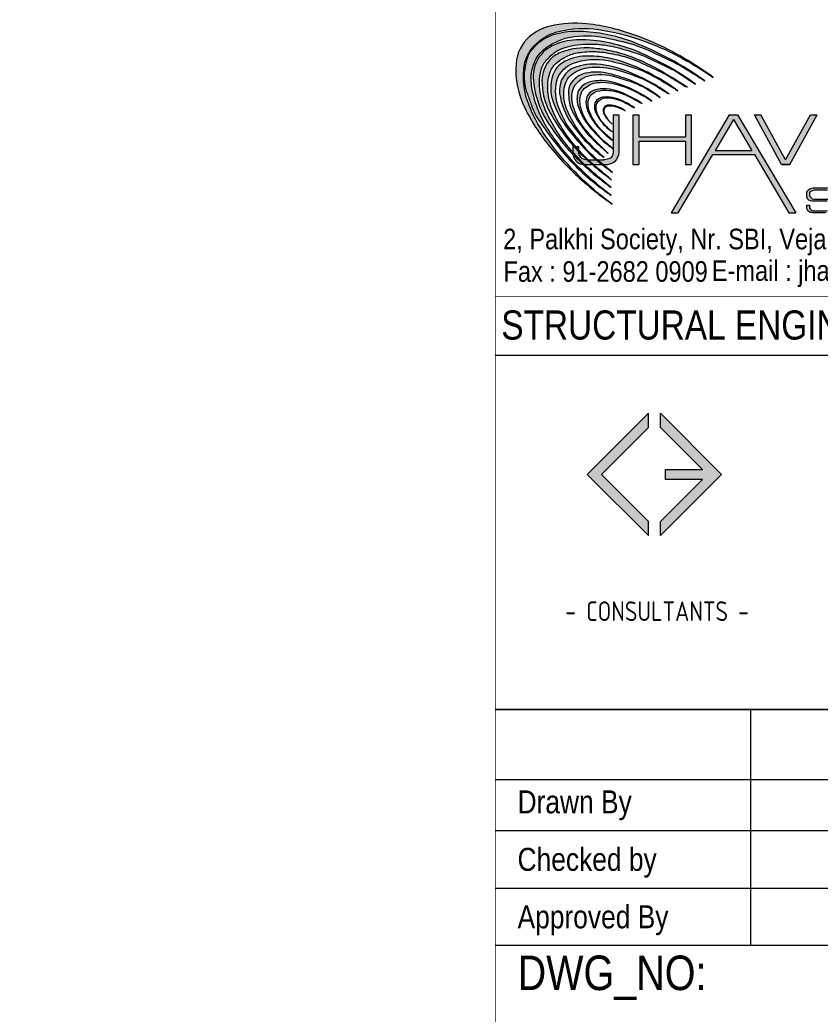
# Model space of a CAD drawing. Header units: millimetres. Extents: x 1112055 to 3390982, y -148532 to 766891.
# Drawn here: x 2297906 to 2305142, y 152498 to 161494 of the extents above; entities that cross this region are included whole.
import ezdxf

# ---------------------------------------------------------------- set-up
doc = ezdxf.new("R2010")
doc.units = ezdxf.units.MM
for name, color, linetype, lineweight in [('B TITLE BLOCK', 250, 'Continuous', 0), ('P_TITLE BLOCK TEXT', 7, 'Continuous', 9), ('tb text', 7, 'Continuous', 13)]:
    doc.layers.add(name, color=color, linetype=linetype, lineweight=lineweight)
doc.layers.add('FORMAT TEXT', color=7, linetype='Continuous')
doc.styles.add('SWINC', font='swissc.ttf')

msp = doc.modelspace()

# ---------------------------------------------------------------- hatches: boundary and pattern name
at = {"layer": 'B TITLE BLOCK', "linetype": 'Continuous', "lineweight": 0}
h = msp.add_hatch(color=251, dxfattribs=at)
h.dxf.hatch_style = 1
h.paths.add_polyline_path([(2303164.991364009, 157380.9047441835), (2303590.070478674, 157805.9838588494), (2303590.070478674, 157934.3920542915), (2303036.583168567, 157380.9047441835), (2303590.070478674, 156827.4174340755), (2303590.070478674, 156955.8256295075)])
h = msp.add_hatch(color=251, dxfattribs=at)
h.dxf.hatch_style = 1
h.paths.add_polyline_path([(2303744.285015438, 157426.3038970611), (2303744.285015438, 157335.5055913061), (2304076.978285166, 157335.5055913061), (2303697.298323368, 156955.8256295075), (2303697.298323368, 156827.4174340755), (2304250.785633476, 157380.9047441835), (2303697.298323368, 157934.3920542915), (2303697.298323368, 157805.9838588494), (2304076.978285166, 157426.3038970611)])
at = {"layer": 'P_TITLE BLOCK TEXT'}
h = msp.add_hatch(color=132, dxfattribs=at)
edge = h.paths.add_edge_path()
edge.add_arc((2302447.658329097, 158646.1180550719), 2898.01747477211, 53.40738024925768, 62.06814965141446)
edge.add_arc((2302626.579077706, 158983.5867760478), 2516.051806264778, 62.06814965141255, 70.03317482809845)
edge.add_arc((2302709.450162153, 159211.6840535255), 2273.366856936405, 70.03317482809624, 75.97859343030217)
edge.add_arc((2302845.747721802, 159757.4749228903), 1710.814905694975, 75.97859343029504, 83.7960061142994)
edge.add_arc((2302925.81929088, 160494.0680190877), 969.8824893831288, 83.79600611433271, 103.4628344697669)
edge.add_arc((2302802.15003829, 161010.6635204124), 438.6904374631467, 103.4628344698398, 130.8945988032239)
edge.add_arc((2302750.021608133, 161070.8536905379), 359.0648774295942, 130.8945988031885, 175.7468558291773)
edge.add_arc((2303156.988923183, 161040.5883386804), 767.1560278379147, 175.746855829192, 206.5994891066179)
edge.add_arc((2304208.560636322, 161567.1644987364), 1943.20259163478, 206.5994891066208, 220.0351460704732)
edge.add_arc((2304784.01493953, 162050.6298318454), 2694.791830110521, 220.0351460704701, 229.4516176688158)
edge.add_arc((2304913.123590852, 162201.5384132549), 2893.393048111614, 229.451617668814, 235.2209120167644)
edge.add_arc((2304984.454043995, 162150.1346514082), 2893.195922525026, 223.75051035085, 233.4797225032668, ccw=False)
edge.add_arc((2304497.927933304, 161684.378918168), 2219.670823194938, 214.0067101927376, 223.7505103507841, ccw=False)
edge.add_arc((2303876.988944744, 161265.4444669554), 1470.623894134901, 200.6184789275923, 214.0067101927408, ccw=False)
edge.add_arc((2303108.496437921, 160976.304219691), 649.5375310629768, 183.5449206794397, 200.6184789276088, ccw=False)
edge.add_arc((2303106.502617675, 160976.180703321), 647.5398885812318, 169.3544634026401, 183.5449206794448, ccw=False)
edge.add_arc((2302757.442820827, 161041.7926476248), 292.3671573488895, 148.6346277784486, 169.3544634026329, ccw=False)
edge.add_arc((2302867.788375932, 160974.5289366737), 421.5977587639121, 127.5536660419794, 148.6346277784788, ccw=False)
edge.add_arc((2302883.260820193, 160954.4039129046), 446.9830520169834, 103.94398023848731, 127.5536660419516, ccw=False)
edge.add_arc((2303002.405830921, 160474.541121595), 941.4158907920144, 81.67138494385972, 103.9439802384972, ccw=False)
edge.add_arc((2302837.14702313, 159345.6803017308), 2082.309060274455, 70.63499127281801, 81.67138494385239, ccw=False)
edge.add_arc((2302717.285632455, 159004.6508157954), 2443.789161044073, 61.11113101054349, 70.6349912728283, ccw=False)
edge.add_arc((2302303.683513311, 158255.0677211617), 3299.909204454769, 55.4482390634318, 61.11113101054292, ccw=False)
h = msp.add_hatch(color=132, dxfattribs=at)
edge = h.paths.add_edge_path()
edge.add_arc((2302430.803191091, 158627.7599820818), 2853.336189057924, 54.2476176802861, 69.31180215863084)
edge.add_arc((2302930.82024757, 159951.841515976), 1437.988540888072, 69.31180215862862, 88.41161020678418)
edge.add_arc((2302948.896563911, 160603.7163265073), 785.8631527769871, 88.41161020676854, 104.299162341918)
edge.add_arc((2302856.982972844, 160964.3297369708), 413.7205187921551, 104.2991623419577, 145.1882889090288)
edge.add_arc((2302692.710570773, 161086.8287304787), 209.0256294524025, 147.0513518631134, 161.3344706506114)
edge.add_arc((2303253.900901976, 160924.4676846773), 793.0807935694502, 163.1975336048336, 170.9660011900473)
edge.add_arc((2302904.414150574, 160980.0335528768), 439.2043248457833, 170.9660011900535, 201.0952379920816)
edge.add_arc((2299992.025456348, 159856.5143729286), 2682.382331637627, 18.79786891564919, 21.095237992080513, ccw=False)
edge.add_arc((2303105.934897994, 160916.4463746515), 606.9774630644387, 198.7978689156404, 215.0918986736582)
edge.add_arc((2310035.857518785, 165785.4138626805), 9076.373659348148, 215.091898673657, 215.8857887100316)
edge.add_arc((2304842.205214971, 162027.7994578487), 2665.937615811117, 215.8857887100279, 222.4444580678758)
edge.add_arc((2304223.313945971, 161461.7928152905), 1827.254170011203, 222.444458067876, 230.6113169813304)
edge.add_arc((2305609.083687747, 163149.5360649613), 4011.020424450418, 230.6113169813325, 233.3279145232606)
edge.add_arc((2303650.620210232, 160519.3824282576), 731.7998851450116, 233.3279145232798, 237.0330179159908)
edge.add_arc((2305211.286155636, 162469.8214947324), 3226.979017262633, 226.396320609743, 232.62480690978862, ccw=False)
edge.add_arc((2304217.680737801, 161426.5671771097), 1786.273878244588, 219.3977118789385, 226.3963206098008, ccw=False)
edge.add_arc((2304988.078147703, 162059.3272213485), 2783.217930226482, 215.4741100902666, 219.3977118789339, ccw=False)
edge.add_arc((2303650.582985857, 161106.2127600789), 1140.865810781692, 203.2559197460728, 215.4741100902674, ccw=False)
edge.add_arc((2303514.585711679, 161047.7670745041), 992.8416345596465, 188.8184660672456, 203.2559197460744, ccw=False)
edge.add_arc((2302944.995372451, 160959.4018469997), 416.437637370551, 166.8091135261326, 188.8184660672515, ccw=False)
edge.add_arc((2302856.272032233, 160980.196830347), 325.3099114492523, 121.1077422017205, 166.8091135260995, ccw=False)
edge.add_arc((2303080.630615028, 160608.3869605491), 759.5671542747052, 112.4718728956214, 121.10774220173971, ccw=False)
edge.add_arc((2302972.876079109, 160868.8910602379), 477.6568388206024, 96.52507807220661, 112.4718728955431, ccw=False)
edge.add_arc((2303023.753534496, 160424.0764337547), 925.3716670295785, 77.10621375622361, 96.52507807220258, ccw=False)
edge.add_arc((2291230.244771785, 108905.238912264), 53776.83776307972, 76.96954675787367, 77.10621375622361, ccw=False)
edge.add_arc((2303070.321974957, 160066.1708287486), 1263.711949237736, 64.59019371594559, 76.96954675787362, ccw=False)
edge.add_arc((2311342.380688668, 177479.393727196), 18014.44374767567, 244.5901937159455, 245.2703384407892)
edge.add_arc((2303395.959459766, 160226.1679144582), 980.803323437935, 57.15566881064939, 65.27033844077931, ccw=False)
edge.add_arc((2308302.318319507, 167826.4256604363), 8065.537100502408, 237.1556688106475, 238.5822244072819)
h = msp.add_hatch(color=132, dxfattribs=at)
edge = h.paths.add_edge_path()
edge.add_arc((2302739.938962036, 159220.3897218508), 2118.353250533954, 53.01612924513843, 62.88470590878565)
edge.add_arc((2302062.891239465, 157898.1928875987), 3603.815497499861, 62.88470590886767, 66.31099627690693)
edge.add_arc((2302985.343372112, 160000.6937705276), 1307.856460467209, 66.31099627691509, 76.9171029981941)
edge.add_arc((2302984.84737886, 160154.8245793019), 1158.378798550741, 75.16724703513815, 87.92433128887261)
edge.add_arc((2302977.500086253, 159952.1021133345), 1361.234365184025, 87.92433128887251, 90.44793256673738)
edge.add_arc((2302972.531245129, 160587.6616738415), 725.6553816353912, 90.44793256671844, 99.46315152081395)
edge.add_arc((2302926.595360081, 160863.2523854793), 446.2625651937965, 99.46315152081914, 123.6125298632298)
edge.add_arc((2302837.515034718, 160997.2654623888), 285.3439238019089, 123.6125298633053, 145.7118384992442)
edge.add_arc((2302864.940325238, 160978.5654999754), 318.537826167847, 145.7118384992209, 186.6728121483949)
edge.add_arc((2303492.496740175, 161051.9845564468), 950.3743649900819, 186.6728121483796, 203.6550427976609)
edge.add_arc((2303319.781736592, 160976.3295500247), 761.816277228584, 203.6550427976902, 213.9289290409071)
edge.add_arc((2304632.013381445, 161859.0746769231), 2343.331641939382, 213.9289290409087, 220.1424188926592)
edge.add_arc((2303921.628009044, 161259.975216111), 1414.048293730605, 220.1424188926511, 226.815272252253)
edge.add_arc((2191318.913172535, 41286.1942838988), 163124.9425252382, 46.765628140033584, 46.81527225225312, ccw=False)
edge.add_arc((2303765.836621933, 160886.144227827), 1034.914382060377, 226.7656281400085, 233.4091527490843)
edge.add_arc((2300705.002994767, 156763.3524950316), 4099.880079764176, 51.60004897864178, 53.40915274908309, ccw=False)
edge.add_arc((2315956.782231664, 175085.8008411086), 19741.19368259486, 229.2381174641755, 229.9402789040416, ccw=False)
edge.add_arc((2303907.689914905, 161108.0039831571), 1286.941309229207, 222.3327286225255, 229.2381174643248, ccw=False)
edge.add_arc((2306740.60546054, 163688.7184004274), 5119.107458050959, 220.9611253449949, 222.332728622525, ccw=False)
edge.add_arc((2303789.351596291, 161126.7460141865), 1210.961877457712, 212.7878394635956, 220.9611253449969, ccw=False)
edge.add_arc((2304325.268687069, 161471.9600488675), 1848.44117746572, 206.8507668105024, 212.7878394635885, ccw=False)
edge.add_arc((2303309.34131814, 160957.6478537882), 709.7465507266487, 192.1376993457801, 206.8507668105005, ccw=False)
edge.add_arc((2303114.504392246, 160915.7443269193), 510.4544704658725, 165.7026492173356, 192.137699345802, ccw=False)
edge.add_arc((2302822.385159397, 160990.1902013938), 208.9982805717667, 135.9985851138325, 165.702649217316, ccw=False)
edge.add_arc((2303291.953173146, 160536.7112316343), 861.7902041984247, 131.2171625217567, 135.9985851138116, ccw=False)
edge.add_arc((2302890.51121638, 160994.9976263446), 252.5430751613244, 112.3874090602524, 131.2171625218077, ccw=False)
edge.add_arc((2303019.037183499, 160682.9756545101), 589.9991984386488, 91.89429604946292, 112.38740906022659, ccw=False)
edge.add_arc((2303061.760148007, 159391.2274104498), 1882.453753823002, 88.85882096968459, 91.89429604946218, ccw=False)
edge.add_arc((2303082.761834819, 160445.5307781446), 827.9412304371001, 76.24362541447539, 88.85882096968322, ccw=False)
edge.add_arc((2302660.940364677, 158722.5190470745), 2601.836035117207, 71.62296314053322, 76.2436254144788, ccw=False)
edge.add_arc((2303174.535529433, 160268.5115179727), 972.7649153256464, 65.54379506612321, 71.62296314056448, ccw=False)
edge.add_arc((2300432.434526709, 154239.3115559328), 7596.236066570222, 63.83661002077838, 65.5437950661219, ccw=False)
edge.add_arc((2303392.373361824, 160264.416754935), 883.3283086227178, 54.49647087519293, 63.8366100207848, ccw=False)
edge.add_arc((2304799.103856878, 162236.3232462939), 1538.92392769698, 234.4964708751733, 239.3390621587317)
h = msp.add_hatch(color=132, dxfattribs=at)
edge = h.paths.add_edge_path()
edge.add_arc((2302267.038075695, 158471.3582346033), 2934.620787587279, 55.28720005186529, 62.77266649209104)
edge.add_arc((2302902.046308189, 159705.5020818168), 1546.691938205813, 62.77266649213992, 73.66009049672924)
edge.add_arc((2302958.831661283, 159899.1919173086), 1344.849601967497, 73.66009049673525, 80.30206210325413)
edge.add_arc((2302992.498049099, 160096.1910886644), 1144.994406428848, 80.30206210324015, 87.71879765214183)
edge.add_arc((2303014.768372496, 160655.2476910409), 585.4944046724352, 87.71879765215539, 113.7335407099743)
edge.add_arc((2302874.53978531, 160974.1899084522), 237.0863182080031, 113.7335407100428, 142.1411216385968)
edge.add_arc((2302914.570714877, 160943.0727963282), 287.7888821431737, 142.1411216386262, 179.0839824051902)
edge.add_arc((2303211.498962874, 160938.3252446238), 584.755081743724, 179.083982405194, 206.9126001335007)
edge.add_arc((2303924.397602145, 161300.1965164846), 1384.239470132258, 206.9126001335146, 216.6660081225248)
edge.add_arc((2304459.310811979, 161698.4150908341), 2051.105404935257, 216.6660081225276, 221.4175533272257)
edge.add_arc((2303898.405505653, 161203.6050573472), 1303.140344323946, 221.4175533272245, 228.8969356126009)
edge.add_arc((2307960.14713168, 165859.1642335967), 7481.487718834326, 228.8969356125978, 229.84112364742)
edge.add_arc((2304321.859798579, 161547.5592267321), 1839.9389551136, 229.8411236474246, 234.6107852575575)
edge.add_arc((2305290.336507004, 162638.2510879412), 3293.769220113903, 226.7327607072961, 231.863239097975, ccw=False)
edge.add_arc((2303968.899929841, 161234.3692609893), 1365.796499476478, 216.012105859486, 226.7327607073685, ccw=False)
edge.add_arc((2304008.278307424, 161262.9920409865), 1414.478325200145, 205.6454571080764, 216.0121058594789, ccw=False)
edge.add_arc((2303239.932359146, 160894.1125374697), 562.1711127730856, 186.8155097429075, 205.6454571080976, ccw=False)
edge.add_arc((2303148.234310105, 160883.1530310642), 469.8204604818083, 166.8301474618921, 186.8155097428888, ccw=False)
edge.add_arc((2302907.836497505, 160939.4043961109), 222.9291395133079, 123.58637095542869, 166.8301474618788, ccw=False)
edge.add_arc((2303134.578389551, 160597.9542299312), 632.8072940718671, 115.5585784403805, 123.58637095542551, ccw=False)
edge.add_arc((2303006.523683281, 160865.7216294368), 335.9952524779341, 95.85490133411099, 115.5585784403803, ccw=False)
edge.add_arc((2303130.438534104, 159657.3207126663), 1550.732946760729, 92.7148386940309, 95.85490133412219, ccw=False)
edge.add_arc((2303087.942913054, 160553.505557431), 653.5411312652457, 80.06109503447539, 92.71483869401328, ccw=False)
edge.add_arc((2302109.053026673, 154967.1185372648), 6325.0440492534, 79.28571113577192, 80.06109503447573, ccw=False)
edge.add_arc((2303097.419387474, 160190.7588033866), 1008.721476929925, 65.80530353127023, 79.28571113577738, ccw=False)
edge.add_arc((2295223.151011867, 142665.3785855602), 20221.81738130109, 65.22654519456478, 65.80530353126977, ccw=False)
edge.add_arc((2303413.446705861, 160412.3915670882), 676.0400030142741, 56.83056846318078, 65.22654519454659, ccw=False)
edge.add_arc((2305408.980251515, 163465.4402892903), 2971.323514922688, 236.8305684631811, 240.3307255067283)
h = msp.add_hatch(color=132, dxfattribs=at)
edge = h.paths.add_edge_path()
edge.add_arc((2302748.023251506, 159361.0333294974), 1856.962354804627, 53.45077465836557, 63.24895756192379)
edge.add_arc((2302748.023251435, 159361.0333293646), 1856.962354960603, 63.24895756192669, 69.50129580793718)
edge.add_arc((2303025.517935298, 160103.2777491582), 1064.541962555915, 69.50129580793288, 81.0246655039673)
edge.add_arc((2303048.478139864, 160248.6477803742), 917.3698967071241, 81.02466550398422, 93.23353139608206)
edge.add_arc((2303018.291193859, 160782.9700925521), 382.1955466050731, 93.23353139606027, 126.5489646332064)
edge.add_arc((2302891.347736524, 160954.2180666473), 169.0277488669302, 126.5489646331453, 154.7327908248584)
edge.add_arc((2303053.157276128, 160877.8443138639), 347.9558831087693, 154.7327908248444, 198.2173147103045)
edge.add_arc((2303568.358721614, 161047.4064709069), 890.3430644959794, 198.217314710292, 217.7196306197726)
edge.add_arc((2304931.753888538, 162101.9043666264), 2613.947483519396, 217.7196306197807, 222.3629290591741)
edge.add_arc((2303886.316144597, 161148.5281892772), 1199.074269409341, 222.3629290591775, 231.7364027694779)
edge.add_arc((2332698.409763248, 197678.660297582), 47724.19963775259, 231.7364027694789, 231.9209567121595)
edge.add_arc((2308561.926838876, 166526.8699569094), 8319.348585505784, 229.1543371190405, 230.450308938883, ccw=False)
edge.add_arc((2303782.174489069, 160998.3872982552), 1011.123559376011, 219.2765559648438, 229.1543371190196, ccw=False)
edge.add_arc((2308465.634176907, 164828.5555299406), 7061.328789829387, 217.5748957151375, 219.2765559648443, ccw=False)
edge.add_arc((2303160.276252084, 160746.5818156487), 367.3514882085568, 204.6714784584379, 217.5748957151727, ccw=False)
edge.add_arc((2299877.102052745, 159238.4700494645), 3245.62981848694, 24.67147845843877, 26.00574068750135)
edge.add_arc((2303186.013560893, 160852.7444435027), 436.0514805985749, 172.4000021791179, 206.0057406875469, ccw=False)
edge.add_arc((2302985.588447908, 160879.4868554164), 233.8501390828423, 110.8295050099585, 172.4000021790949, ccw=False)
edge.add_arc((2303110.187445666, 160551.9858159923), 584.2525378543787, 78.67766828734352, 110.8295050099347, ccw=False)
edge.add_arc((2302867.541671902, 159340.1207412684), 1820.170791976177, 71.27996263670212, 78.67766828735802, ccw=False)
edge.add_arc((2303058.316644955, 159903.0927415192), 1225.75295626632, 58.949448242059816, 71.27996263671179, ccw=False)
edge.add_arc((2298342.333820191, 152070.0421102205), 10368.90209624071, 57.89011606814972, 58.94944824206061, ccw=False)
h = msp.add_hatch(color=132, dxfattribs=at)
edge = h.paths.add_edge_path()
edge.add_line((2303182.44582552, 160249.3019051401), (2303188.1611812, 160249.3019051401))
edge.add_arc((2304525.935237571, 161802.821231381), 2050.137001010713, 224.4152357703004, 229.2674421493873, ccw=False)
edge.add_arc((2303810.947061675, 161102.280531394), 1049.15480136362, 214.3545270102474, 224.415235770344, ccw=False)
edge.add_arc((2303713.189686078, 161035.4585576133), 930.7416236236843, 201.8986111304302, 214.3545270101991, ccw=False)
edge.add_arc((2303185.664719023, 160823.4097342601), 362.1932137681797, 171.2118722930004, 201.8986111306264, ccw=False)
edge.add_arc((2303021.283753265, 160848.8223755919), 195.8595002761617, 121.70418698987629, 171.2118722928182, ccw=False)
edge.add_arc((2303094.650679938, 160730.0506125544), 335.4640762218384, 92.64938196631499, 121.7041869898066, ccw=False)
edge.add_arc((2303114.721196934, 160296.3131556633), 769.665650564936, 72.56091565515271, 92.64938196650161, ccw=False)
edge.add_arc((2302713.293185575, 159018.4103169279), 2109.135737408298, 68.33645517902733, 72.56091565516198, ccw=False)
edge.add_arc((2303084.521958369, 159952.9975006242), 1103.519505600731, 57.85118426067561, 68.33645517893183, ccw=False)
edge.add_arc((2307079.668095216, 166309.7685576846), 6404.458313141124, 237.8511842608815, 238.9481287370371)
edge.add_arc((2302799.381878029, 159462.8332106629), 1674.611821761767, 54.31799968908161, 68.47983176015022)
edge.add_arc((2303053.211832105, 160177.3878857351), 917.1258742367086, 66.85630585585135, 85.85399925657502)
edge.add_arc((2303086.907560833, 160642.2339622014), 451.0601310793364, 85.85399925656004, 116.2518230928179)
edge.add_arc((2303007.972089068, 160858.5111937928), 223.5630337827335, 122.6386322867806, 188.0987234821168)
edge.add_arc((2303412.663279098, 160916.0980803936), 632.3309493450715, 188.098723482189, 214.7424679282329)
edge.add_arc((2304005.996853816, 161327.5927009358), 1354.392271964726, 214.7424679281972, 225.7640883251237)
edge.add_arc((2304319.677415896, 161649.7532519266), 1804.039817985898, 225.7640883252621, 230.9217965040516)
h = msp.add_hatch(color=132, dxfattribs=at)
edge = h.paths.add_edge_path()
edge.add_arc((2303022.471338528, 159928.2661753114), 1095.226165155148, 52.08510123109208, 71.80500871354096)
edge.add_arc((2302632.95652958, 158743.2010115224), 2342.664030869435, 71.80500871358414, 74.9371066186913)
edge.add_arc((2303120.992103416, 160556.6099320751), 464.7314882912992, 74.93710661871977, 102.4675891183725)
edge.add_arc((2303066.329530909, 160803.838613338), 211.5319273264649, 102.4675891185265, 150.025836448713)
edge.add_arc((2302996.957675091, 160843.8487745959), 131.4490491078888, 150.0258364487284, 181.2845138723814)
edge.add_arc((2303505.061987327, 160855.2418721553), 639.6810776029565, 181.2845138723712, 189.7474603923822)
edge.add_arc((2303158.237978708, 160795.6624344727), 287.7768259281961, 189.7474603924134, 208.0002640887348)
edge.add_arc((2303926.675642573, 161204.2525312492), 1158.088442781698, 208.0002640887402, 216.8454368057396)
edge.add_arc((2303695.745224375, 161031.2087141153), 869.5177916350542, 216.8454368057587, 228.6207560839325)
edge.add_arc((2321683.860265477, 181449.6266142857), 28081.35477994218, 228.6207560839334, 228.9060257595739)
edge.add_arc((2304537.507516495, 161758.0027172537), 1970.991414404017, 219.4514480692677, 228.2904279772956, ccw=False)
edge.add_arc((2303441.493959567, 160856.0776418592), 551.5850037524465, 200.0239070842857, 219.4514480692606, ccw=False)
edge.add_arc((2303439.294761168, 160855.2761597542), 549.2443100198609, 192.3194102271649, 200.0239070842735, ccw=False)
edge.add_arc((2303150.254953353, 160792.1527087089), 253.3920148175315, 158.6643999725124, 192.3194102271357, ccw=False)
edge.add_arc((2303105.371432671, 160775.2457403519), 220.0861334752597, 97.73922979287607, 150.2835099228983, ccw=False)
edge.add_arc((2303149.681579379, 160449.2022730458), 549.1267566082827, 71.77680479684773, 97.73922979255332, ccw=False)
edge.add_arc((2305144.187453111, 166507.2595901257), 5828.812733335064, 251.7768047968465, 252.5678241103891)
edge.add_arc((2303144.85246956, 160139.9069014888), 845.0557578717909, 59.164841834613185, 72.56782411040768, ccw=False)
edge.add_arc((2301713.495701487, 157742.1300943519), 3637.566422903306, 56.98458129739669, 59.16484183460568, ccw=False)
h = msp.add_hatch(color=132, dxfattribs=at)
edge = h.paths.add_edge_path()
edge.add_arc((2302981.157764484, 159885.4735145213), 1083.289981227819, 53.79917193803185, 74.0576310209755)
edge.add_arc((2303159.228697827, 160508.846452899), 434.9821241038285, 74.05763102096311, 88.70665562103672)
edge.add_arc((2303157.281152681, 160422.583918386), 521.266640629363, 88.70665562101334, 97.13749609268346)
edge.add_arc((2303116.550290571, 160747.8551580863), 193.4551360982063, 97.13749609277471, 135.0369673458905)
edge.add_arc((2303063.613157562, 160800.7240248611), 118.63898058736, 135.036967345854, 170.189861331595)
edge.add_arc((2303175.298446502, 160781.4122723794), 231.9815919464923, 170.1898613316225, 199.4159961851019)
edge.add_arc((2303508.018191318, 160898.6858112233), 584.7641191561685, 199.4159961850988, 211.5021791769233)
edge.add_arc((2303523.915805343, 160908.4287133539), 603.4097157867088, 211.5021791769072, 222.0730402201978)
edge.add_arc((2304938.734754703, 162185.607000633), 2509.425727514516, 222.0730402201992, 224.6311614513895)
edge.add_arc((2303534.339857843, 160799.1781322584), 535.9744275288786, 224.6311614513929, 233.5458073493827)
edge.add_arc((2319738.667923174, 182734.7260697144), 27807.72742152867, 233.5458073493828, 233.6839679009711)
edge.add_arc((2294066.705515824, 149390.5575111577), 14294.48098121851, 49.92232914479866, 50.37208949815113)
edge.add_arc((2303398.126109059, 160659.1263503909), 336.1736170054676, 219.974673994025, 230.3720894981709, ccw=False)
edge.add_arc((2300587.388095308, 158302.7535086663), 3331.624244267112, 39.97467399401712, 41.74776493043341)
edge.add_arc((2303370.449463514, 160786.5357065274), 398.6042454635859, 208.7369917656594, 221.7477649304244, ccw=False)
edge.add_arc((2303478.655471384, 160845.867598378), 522.0093244910859, 197.3262203634033, 208.7369917656495, ccw=False)
edge.add_arc((2303200.280373312, 160759.0236388049), 230.4024512156202, 163.1950476221334, 197.3262203633385, ccw=False)
edge.add_arc((2303079.412590254, 160795.5271738604), 104.1426830706731, 133.2193021888979, 163.1950476221176, ccw=False)
edge.add_arc((2303149.072582781, 160721.3968778455), 205.8668952576628, 96.02578422549658, 133.2193021890138, ccw=False)
edge.add_arc((2303175.490598472, 160471.1296937517), 457.5245495997621, 69.94961683806969, 96.02578422542621, ccw=False)
edge.add_arc((2303547.91848732, 161491.5740193368), 628.7577129908957, 249.949616838133, 253.9176478194578)
edge.add_arc((2302730.304902425, 159209.9508267012), 1796.642096584802, 66.92861449592073, 69.01444899371262, ccw=False)
edge.add_arc((2302515.319596961, 158981.808887398), 2093.592075653355, 58.12212091341269, 63.96105235790469, ccw=False)
h = msp.add_hatch(color=132, dxfattribs=at)
edge = h.paths.add_edge_path()
edge.add_arc((2303040.811301277, 160046.7114335014), 846.1457549593077, 54.40415380801941, 72.89465886731801)
edge.add_arc((2303190.160998017, 160532.0192307192), 338.3771167424368, 72.89465886729917, 90.33272499461438)
edge.add_arc((2303190.620352481, 160452.9185424543), 417.4791387868373, 90.33272499457308, 97.0688833137382)
edge.add_arc((2303161.525337467, 160687.5460963777), 181.05450182707, 97.06888331375157, 114.3860548472819)
edge.add_arc((2303130.271248243, 160756.4899522345), 105.3572538387046, 114.3860548472231, 172.3731700212582)
edge.add_arc((2303205.278305454, 160746.446122826), 181.033783492738, 172.3731700214133, 199.3428935672428)
edge.add_arc((2303473.324676708, 160840.5399641042), 465.1156521651454, 199.3428935671713, 213.5415274181781)
edge.add_arc((2303513.926956146, 160867.4563673142), 513.8294885749423, 213.5415274181662, 220.9844170734551)
edge.add_arc((2303780.709518644, 161099.2395541712), 867.2363099099578, 220.9844170734643, 232.4085544282516)
edge.add_arc((2303375.815943116, 160573.3121151267), 203.505582391763, 232.4085544282368, 239.7843643084275)
edge.add_arc((2300591.574733055, 157474.713784159), 3966.687271657713, 47.46137804962913, 48.86303749327158)
edge.add_arc((2303572.720410238, 160887.6181607531), 564.8848432232733, 218.9083538298722, 228.8630374935168, ccw=False)
edge.add_arc((2303525.971891814, 160849.8856065079), 504.8084782770673, 201.7874292417053, 218.908353829849, ccw=False)
edge.add_arc((2303242.706037899, 160736.659433117), 199.7515813941951, 179.1340630967177, 201.7874292417289, ccw=False)
edge.add_arc((2303159.012974989, 160737.9244203607), 116.0489591420715, 133.6215333948957, 179.1340630967553, ccw=False)
edge.add_arc((2303150.888651434, 160746.4493827298), 104.272728139981, 104.9504250510499, 133.6215333947431, ccw=False)
edge.add_arc((2303200.806788671, 160559.5054983302), 297.7664911875926, 83.71208113015041, 104.9504250510513, ccw=False)
edge.add_arc((2303179.499141817, 160366.1294247766), 492.3129422946982, 67.91761218114061, 83.71208113019537, ccw=False)
edge.add_arc((2303132.961470804, 160251.4198198604), 616.1032823150797, 60.428290541117974, 67.91761218113157, ccw=False)
edge.add_arc((2304483.993445256, 162632.4027835039), 2121.48092079549, 240.4282905411152, 242.4768509611862)
edge.add_arc((2303134.030135393, 160041.7035305187), 799.8413067807935, 60.051972186282285, 62.476850961184596, ccw=False)
h = msp.add_hatch(color=132, dxfattribs=at)
edge = h.paths.add_edge_path()
edge.add_arc((2303122.60546772, 160235.8947432622), 574.1420859230732, 53.77482452011512, 73.4665214246601)
edge.add_arc((2303215.573294247, 160549.0767599877), 247.4526426090667, 73.46652142480097, 95.26531184417212)
edge.add_arc((2303209.923971451, 160610.378099118), 185.891542654455, 95.26531184429852, 106.5237001269413)
edge.add_arc((2303179.005708225, 160714.5980800453), 77.18209769158803, 106.5237001272752, 172.3154988673843)
edge.add_arc((2303227.984975335, 160707.9893142183), 126.6052136554897, 172.3154988673656, 205.4996475874697)
edge.add_arc((2303517.612468806, 160846.1323554907), 447.4908394262231, 205.4996475874659, 218.9425185811772)
edge.add_arc((2303517.612468734, 160846.1323554393), 447.4908393401822, 218.942518581195, 230.59366212535)
edge.add_arc((2303317.251286253, 160602.2636641634), 131.8699559518577, 230.5936621254902, 245.3563809870639)
edge.add_arc((2303524.435123996, 160840.1117639746), 443.4947192557133, 218.8547993056137, 233.7616415748698, ccw=False)
edge.add_arc((2303524.435124037, 160840.1117640052), 443.4947193119302, 207.9136490482085, 218.8547993056819, ccw=False)
edge.add_arc((2303263.360730059, 160701.8003491437), 148.0460999622633, 177.0418109073397, 207.9136490482355, ccw=False)
edge.add_arc((2303191.527206152, 160705.5124229897), 76.11672732602246, 121.2866366245847, 177.0418109073316, ccw=False)
edge.add_arc((2303214.780982808, 160667.2465767793), 120.8941001256865, 97.41777900959431, 121.28663662447741, ccw=False)
edge.add_arc((2303217.969593308, 160642.7551401394), 145.5922317431653, 82.58222099040279, 97.41777900959949, ccw=False)
edge.add_arc((2303161.886752693, 160211.9877766408), 579.9950476454535, 75.64489222990318, 82.58222099042132, ccw=False)
edge.add_arc((2303245.200416388, 160537.5317803971), 243.9592386336895, 66.15815399286612, 75.64489222989062, ccw=False)
edge.add_arc((2302981.156684404, 159940.0467354627), 897.1877371857161, 62.2863653553668, 66.15815399288073, ccw=False)
edge.add_arc((2302667.686405383, 159343.3189105934), 1571.240934499403, 59.637484416533084, 62.286365355364296, ccw=False)
h = msp.add_hatch(color=132, dxfattribs=at)
edge = h.paths.add_edge_path()
edge.add_arc((2303218.010423088, 160461.3557679544), 263.4434759969134, 52.438876092928, 81.89911070127651)
edge.add_arc((2303239.64091153, 160613.3225926303), 109.9449618940419, 81.89911070123233, 102.2464079621247)
edge.add_arc((2303225.685334262, 160677.617524201), 44.15289274414304, 102.246407961954, 161.9990718889675)
edge.add_arc((2303240.978699352, 160672.6481347799), 60.23337305207269, 161.9990718890791, 198.0009281112104)
edge.add_arc((2303340.661542743, 160705.0388391751), 165.0466689573199, 198.0009281109607, 220.6716531574946)
edge.add_arc((2303570.453829677, 160902.4936721354), 468.0201103575872, 220.6716531574818, 228.8148331923927)
edge.add_arc((2303468.987163888, 160773.3642729645), 304.1475129561128, 204.951368792315, 227.1815915671103, ccw=False)
edge.add_arc((2303234.168064843, 160664.1088795823), 45.15571722172827, 180.8823689892952, 204.9513687920795, ccw=False)
edge.add_arc((2303304.796549753, 160665.196661486), 115.7925783437167, 171.9576228936544, 180.8823689892889, ccw=False)
edge.add_arc((2303229.825232595, 160675.7897443932), 40.07658399169698, 112.30779703257, 171.9576228936771, ccw=False)
edge.add_arc((2303232.192371935, 160670.0202987751), 46.31275680619036, 93.65673225922819, 112.30779703235879, ccw=False)
edge.add_arc((2303240.692631298, 160537.0142407064), 179.5901588378943, 72.28647651721627, 93.65673225906289, ccw=False)
edge.add_arc((2303177.072784955, 160337.8292457591), 388.6885736081638, 58.76836075444862, 72.28647651717381, ccw=False)
for color, points in [(256, [(2303269.79643349, 160287.2104023811), (2303269.79643349, 160633.9736215115), (2303322.207225435, 160633.9736215115), (2303322.207225435, 160294.0487845387, -0.1971644618703633), (2303282.476276761, 160209.689202633, -0.1370125281294121), (2303226.414273087, 160186.5066277296), (2303002.727855842, 160186.5066277296, -0.1806806632645672), (2302936.765387425, 160215.6208040659, -0.1938255351077862), (2302906.247402196, 160284.9377252457), (2302906.247402196, 160347.456392055), (2302956.214665427, 160347.456392055), (2302956.214665427, 160292.8821602585, 0.3491660753473304), (2303008.766270885, 160232.5309188878, 0.0418260561423153), (2303062.326763803, 160227.2162040923), (2303184.412085179, 160227.2162040923, 0.0753803811725278), (2303230.787775341, 160236.779508262, 0.2867859399539136)]), (7, [(2303975.412979534, 160633.9736215115), (2303923.002187588, 160633.9736215115), (2303923.002187588, 160436.6868187979), (2303501.167955643, 160436.6868187979), (2303501.167955643, 160633.9736215115), (2303448.757163696, 160633.9736215115), (2303448.757163696, 160186.5066277296), (2303501.167955643, 160186.5066277296), (2303501.167955643, 160397.6773481745), (2303923.002187588, 160397.6773481745), (2303923.002187588, 160186.5066277296), (2303975.412979534, 160186.5066277296)]), (7, [(2305115.21393149, 160633.9736215115), (2305054.910330439, 160633.9736215115), (2304829.765876289, 160228.8422380842), (2304604.621422148, 160633.9736215115), (2304548.803974164, 160633.9736215115), (2304792.989526582, 160186.5066277296), (2304866.542225995, 160186.5066277296)])]:
    msp.add_hatch(color=color, dxfattribs=at).paths.add_polyline_path(points)
h = msp.add_hatch(color=7, dxfattribs=at)
h.paths.add_polyline_path([(2304395.554135983, 160633.9736215115), (2304320.301734554, 160633.9736215115), (2303793.648098519, 159746.466499821), (2303855.743879544, 159746.466499821), (2304168.876376869, 160274.1516849284), (2304546.979493668, 160274.1516849284), (2304860.111990993, 159746.466499821), (2304922.207772018, 159746.466499821)])
h.paths.add_polyline_path([(2304357.927935263, 160592.7379301558), (2304523.83097008, 160313.161155542), (2304192.024900458, 160313.161155542)], flags=16)
h = msp.add_hatch(color=7, dxfattribs=at)
edge = h.paths.add_edge_path()
edge.add_line((2305242.661477682, 159911.5725732266), (2305242.661477682, 159933.0860295311))
edge.add_arc((2305206.297081432, 159909.4542314089), 43.36855078691923, 33.01826321564511, 89.55826277277895)
edge.add_line((2305206.631439629, 159952.8214932712), (2305103.859106606, 159952.8214932712))
edge.add_arc((2305109.351377886, 159826.3769242672), 126.563794488473, 92.48714741873879, 114.0429537283691)
edge.add_arc((2305065.677783487, 159924.2718446997), 19.3686532974727, 114.0429537294062, 173.3691583151758)
edge.add_line((2305046.438691907, 159926.5083790325), (2305046.438691907, 159904.9287609777))
edge.add_arc((2305085.962833944, 159912.8789151307), 40.31578790872518, 191.3730973809643, 266.989319789544)
edge.add_line((2305083.845363908, 159872.618772618), (2305214.06308019, 159872.618772618))
edge.add_arc((2305217.714596877, 159812.8293284577), 59.90084479320168, 15.593509061330622, 93.49488039938291, ccw=False)
edge.add_line((2305275.410672836, 159828.9313167114), (2305275.554646522, 159790.6221960583))
edge.add_arc((2305223.649940895, 159804.1994901991), 53.65110793494174, 286.83610795885704, 345.3409580231924, ccw=False)
edge.add_arc((2305186.604579872, 159965.26209435), 218.8261384187173, 270.9573158560145, 283.9044309719972, ccw=False)
edge.add_line((2305190.260625513, 159746.466499821), (2305094.645478885, 159746.466499821))
edge.add_arc((2305097.997472128, 159917.3409834997), 170.9073580336895, 255.2817551210301, 268.87619010347515, ccw=False)
edge.add_arc((2305065.992987193, 159795.5052179476), 44.93815218259383, 183.4260365920886, 255.2817551212632, ccw=False)
edge.add_line((2305021.135149615, 159792.8197143479), (2305021.135149615, 159817.0450189955))
edge.add_line((2305021.135149615, 159817.045018992), (2305046.438691912, 159817.045018992))
edge.add_line((2305046.438691907, 159817.045018992), (2305046.438691907, 159792.804976164))
edge.add_arc((2305080.262265751, 159804.1966782218), 35.69040519496345, 198.6134072769036, 234.8504137460179)
edge.add_arc((2305085.429299989, 159811.535115939), 44.66542113087456, 234.8504137462263, 265.2644397945826)
edge.add_line((2305081.741854648, 159767.022167364), (2305204.958751999, 159767.022167364))
edge.add_arc((2305200.534741281, 159822.4834645392), 55.63746359915737, 274.5606862053867, 333.2673842339913)
edge.add_line((2305250.225420597, 159797.4562045161), (2305250.507719553, 159819.4458745772))
edge.add_arc((2305215.94923245, 159814.5594080605), 34.90224327661345, 8.048099003175661, 64.75619501759226)
edge.add_arc((2305198.725100836, 159778.028786264), 75.28982848682053, 64.75619501777959, 84.27045226384784)
edge.add_line((2305206.241502145, 159852.9424831711), (2305072.562059428, 159852.9424831711))
edge.add_arc((2305070.708691046, 159904.4618758488), 51.55271860665086, 195.9277156249536, 272.0602807550699, ccw=False)
edge.add_line((2305021.135149615, 159890.3145515218), (2305021.135149615, 159932.7552207719))
edge.add_arc((2305058.473709149, 159925.9574217353), 37.9523135023284, 127.42578174409411, 169.6818301060569, ccw=False)
edge.add_arc((2305091.032865694, 159883.4115038312), 91.52706320381168, 88.3567074096274, 127.42578174509751, ccw=False)
edge.add_line((2305093.657581279, 159974.9009248974), (2305207.045597041, 159974.9009248974))
edge.add_arc((2305207.476948859, 159898.9757886516), 75.92636155025974, 45.300427081282805, 90.32550976596679, ccw=False)
edge.add_arc((2305237.267856091, 159929.0807593022), 33.57299790848978, 1.8933564716198816, 45.30042708078719, ccw=False)
edge.add_line((2305270.822524951, 159930.1899873347), (2305270.822524951, 159911.5725732251))
edge.add_line((2305270.822524951, 159911.5725732266), (2305242.661477687, 159911.5725732266))

# ---------------------------------------------------------------- linework, layer by layer
at = {"layer": 'B TITLE BLOCK', "color": 250, "lineweight": 0}
for p, q in [((2310987.678663868, 158455.9181449628), (2302204.278153418, 158455.9181449628)), ((2310987.678663868, 155252.6280864194), (2302204.278153418, 155252.6280864194)), ((2302204.278153418, 155252.6280864194), (2310987.678663868, 155252.6280864194)), ((2302204.278153418, 155252.6280864194), (2310987.678663868, 155252.6280864194)), ((2304515.936347173, 153117.8725571831), (2304515.936347173, 155252.618652873)), ((2302204.515160213, 154620.3118338849), (2310987.915670663, 154620.3118338849)), ((2302204.515160213, 154620.3118338849), (2310987.915670663, 154620.3118338849)), ((2302204.515160213, 154158.0120913338), (2310987.915670663, 154158.0120913338)), ((2302204.515160213, 154158.0120913338), (2310987.915670663, 154158.0120913338)), ((2302204.515160213, 153637.9423242686), (2310987.915670663, 153637.9423242686)), ((2302204.515160213, 153637.9423242686), (2310987.915670663, 153637.9423242686)), ((2302204.515160213, 153637.9423242686), (2310987.915670663, 153637.9423242686)), ((2310987.915670663, 153117.8725572037), (2302204.218086832, 153117.8725572037)), ((2310987.915670663, 153117.8725572037), (2302204.515160213, 153117.8725572037))]:
    msp.add_line(p, q, dxfattribs=at)
at = {"layer": 'B TITLE BLOCK', "color": 250, "lineweight": 0, "const_width": 7.323781844272357}
for points in [[(2302204.278153418, 145305.919946669), (2310987.678663868, 145305.919946669), (2310987.678663868, 198421.0742489726), (2302204.278153418, 198421.0742489726)], [(2310987.678663868, 145305.919946669), (2302204.278153418, 145305.919946669), (2302204.278153418, 162059.0377215337), (2310987.678663868, 162059.0377215337)]]:
    msp.add_lwpolyline(points, close=True, dxfattribs=at)
msp.add_lwpolyline([(2302204.278153418, 158991.8647047859), (2310987.678663868, 158991.8647047859)], dxfattribs=at)
at = {"layer": 'B TITLE BLOCK', "color": 251, "linetype": 'Continuous', "lineweight": 0}
for points in [[(2303036.506495676, 157380.9814170728), (2303590.070478674, 156827.4174340737), (2303590.070478674, 156955.8256295059), (2303164.991364009, 157380.904744182), (2303590.070478674, 157805.9838588474), (2303590.070478674, 157934.3920542899), (2303036.506495676, 157380.8280712806)], [(2304250.862306377, 157380.9814170728), (2303697.298323368, 156827.4174340737), (2303697.298323368, 156955.8256295059), (2304076.978285166, 157335.5055913045), (2303744.285015438, 157335.5055913045), (2303744.285015438, 157426.3038970594), (2304076.978285166, 157426.3038970594), (2303697.298323368, 157805.9838588474), (2303697.298323368, 157934.3920542899), (2304250.862306377, 157380.8280712806)]]:
    msp.add_lwpolyline(points, dxfattribs=at)
at = {"layer": 'P_TITLE BLOCK TEXT', "color": 132}
for points in [[(2304175.22873548, 160972.9196742663, 0.0378077344590599), (2303805.15063485, 161206.5320692317, 0.0347679777517854), (2303485.750370769, 161348.3999570352, 0.0259476034711019), (2303260.251477666, 161417.316565308, 0.0341231325262742), (2303030.633186221, 161458.2703269828, 0.0860239859578199), (2302700.016509887, 161437.2992459325, 0.1202685463825944), (2302514.952763707, 161342.2762846374, 0.1982422965544351), (2302391.945553439, 161097.4830963522, 0.1354391661309318), (2302471.030047678, 160697.093371955, 0.0586913647724932), (2302720.747564877, 160317.1850682771, 0.0411102443579723), (2303032.157915257, 160002.9726402817, 0.0251786142158179), (2303262.69219874, 159825.0284615043, -0.0424772162099488), (2302894.531395151, 160149.4332823936, -0.0425409834133469), (2302657.88280071, 160442.9392404759, -0.058483720823887), (2302500.564376249, 160747.5737830604, -0.0746355753155785), (2302460.201713288, 160936.1426177726, -0.0619967981424928), (2302470.107641134, 161095.8023616555, -0.0906544603941746), (2302507.80058502, 161193.9679044714, -0.0922433481412321), (2302610.822747821, 161308.7643868677, -0.1033826611895562), (2302775.549931381, 161388.2151774141, -0.09748963543525802), (2303138.770279332, 161406.0284358692, -0.0481926094262887), (2303527.60953892, 161310.1834289408, -0.041579616785334), (2303897.910223043, 161144.3309413643, -0.0247140572276785), (2304175.22873548, 160972.9196742663, 0.3374903865144703)], [(2304097.960189023, 160943.3840776557, 0.0658247287167134), (2303438.835927259, 161297.1039858797, 0.0835321098018171), (2302970.679968155, 161389.2775132954, 0.0694337833072887), (2302754.800274314, 161365.232922031, 0.1803299053549353), (2302517.304964536, 161200.515084408, 0.0624026744664062), (2302494.67906329, 161153.7259337868, 0.0339093221289556), (2302470.658006094, 161048.997645677, 0.1322262159305749), (2302494.643783476, 160821.9554544068, -0.0100244993983427), (2302531.332856539, 160720.8597323903, 0.0712161484653518), (2302609.287114114, 160567.5013654508, 0.0034640126136177), (2302682.29706736, 160465.1030173053, 0.0286254085562181), (2302874.924803777, 160228.6243259824, 0.0356497353499514), (2303063.778883934, 160049.5831135395, 0.0118539480662082), (2303213.56410781, 159932.4301003511, 0.0161679718986353), (2303252.407173343, 159905.4138222659, -0.0271835911207152), (2302985.748293692, 160133.0770065826, -0.0305466870762123), (2302837.321663033, 160292.8197657255, -0.0171216152086295), (2302721.487157884, 160444.1283691958, -0.0533624770165587), (2302602.412042258, 160655.7546918777, -0.0630787383131954), (2302533.480434501, 160895.560154819, -0.0963302348745512), (2302539.545353744, 161054.4312537425, -0.2020957094585242), (2302688.200982403, 161258.7262914349, -0.0376989324376342), (2302790.30138011, 161310.2781182163, -0.0696935291840665), (2302918.596071016, 161343.4537393317, -0.08493413319410499), (2303230.245041159, 161326.1152243849, -0.0005963223456894), (2303355.249729862, 161297.3426547441, -0.0540677109372014), (2303612.567799999, 161207.6336427945, 0.0029676999220204), (2303806.266118143, 161117.0234613135, -0.0354217290813857), (2303927.90639633, 161050.1870986696, 0.0062246034213168), (2304097.960189023, 160943.3840776557, 0.2812547078595315)], [(2304014.319468298, 160912.5406664533, 0.043086421605769), (2303705.447339538, 161105.9172520246, 0.0149511259026391), (2303510.803522614, 161198.3498778533, 0.0463109359686594), (2303281.390495494, 161274.6029595679, 0.0557208411864009), (2303026.803082277, 161312.4433247711, 0.0110117328820507), (2302966.858203075, 161313.2948797261, 0.039356614906263), (2302853.223874869, 161303.442006273, 0.1057632666975337), (2302679.556147218, 161234.8999394979, 0.0967263996622754), (2302601.759686588, 161158.0154878319, 0.1806536101083485), (2302548.560306147, 160941.5515806864, 0.0742348756008501), (2302621.975014974, 160670.6666319082, 0.0448583382406841), (2302687.67948273, 160551.1110404108, 0.0271181085348288), (2302840.666830024, 160348.3527578357, 0.0291240456547083), (2302953.920136333, 160228.9203921178, -0.000216613306503), (2303056.936526076, 160132.1492462133, 0.0289959667696879), (2303148.927655967, 160055.1983174828, -0.0078938682839309), (2303251.631659074, 159976.4038663219, -0.0030637668376843), (2303067.424249993, 160133.2365515289, -0.0301395640770061), (2302956.323011798, 160241.3327946051, -0.0059848197593682), (2302874.888241065, 160332.9038128565, -0.0356778139557991), (2302771.318279108, 160470.9740768739, -0.0259111629145397), (2302676.115404035, 160637.0778801692, -0.064286207524478), (2302615.461080033, 160808.4152118013, -0.1158589328579628), (2302619.860151012, 161041.8032061485, -0.1303390755169017), (2302672.047963226, 161135.3763189385, -0.0208659192464267), (2302724.106843782, 161184.96496458, -0.0823456686396722), (2302794.32584371, 161228.5064675002, -0.0896571554847293), (2302999.534358657, 161272.6524252714, -0.0132455331616544), (2303099.251124444, 161273.3077918193, -0.0550998340812782), (2303279.641258607, 161249.7230272611, -0.0201641747863743), (2303481.217877969, 161191.6677981215, -0.0265315974663756), (2303577.257846606, 161153.9980033254, -0.0074491377742839), (2303781.861473255, 161057.2395042744, -0.040776622862886), (2303905.369015319, 160983.5164422625, 0.0211329357104282), (2304014.319468298, 160912.5406664533, 0.0357585835746127)], [(2303938.196553336, 160883.6659491259, 0.0326731279666143), (2303609.69217515, 161080.8177832699, 0.0475411173020524), (2303337.1851867, 161189.7224522878, 0.028989184821796), (2303185.37682636, 161224.8229896998, 0.032372915663399), (2303038.073376409, 161240.2780959693, 0.1140007725764905), (2302779.116398957, 161191.2251581659, 0.1245901757297047), (2302687.354267078, 161119.6942178192, 0.1626044224819583), (2302626.818611502, 160947.6736317009, 0.1220255604088077), (2302690.07401933, 160673.6470742409, 0.0425829814271896), (2302814.057518032, 160473.5987858523, 0.020735498146104), (2302921.169572441, 160341.5234557384, 0.0326465525161286), (2303041.700781843, 160221.652017124, 0.004119820799626), (2303135.266032499, 160141.369128332, 0.0208145799941925), (2303256.300139478, 160047.573236307, -0.022389675201528), (2303032.780122734, 160239.8443569741, -0.0468118300396772), (2302864.116995818, 160431.3407766551, -0.0452639128963585), (2302733.141039719, 160650.8042585493, -0.0823465204409323), (2302681.733873384, 160827.3981422668, -0.0874243059163749), (2302690.770635125, 160990.1962520458, -0.1909581712653705), (2302784.513567709, 161125.1161518694, -0.0350421856114033), (2302861.564020815, 161168.8379535564, -0.08618596102083201), (2302972.248957309, 161199.964135485, -0.0137019653371288), (2303056.98784216, 161206.3131813493, -0.0552685441289128), (2303200.742785149, 161197.2385759307, -0.003383263408553), (2303284.95247292, 161181.894697142, -0.0588873011385996), (2303510.83238791, 161110.8722252503, -0.0025253150053563), (2303696.728737491, 161026.2167671428, -0.0366507569753303), (2303783.319491387, 160978.2751312521, 0.0152735036876985), (2303938.196553336, 160883.6659491259, -0.0629201268127008)], [(2303853.868838577, 160852.8157280776, 0.0427787047400142), (2303583.869282095, 161019.2464039598, 0.027287742068318), (2303398.305837023, 161100.4130310469, 0.0503225994842608), (2303191.596335293, 161154.7850268815, 0.0533216756531712), (2302996.733142128, 161164.5571550333, 0.1463986527442502), (2302790.690099423, 161090.0062103907, 0.1235988267382037), (2302738.491382538, 161026.3659351851, 0.1920471537135765), (2302722.641769693, 160769.0656551364, 0.0853008975579228), (2302864.084923269, 160502.6962824145, 0.0202629840465903), (2303000.330399358, 160340.5626189784, 0.0409223150488822), (2303143.753070729, 160207.05106004, 0.0008052686608892), (2303264.60500563, 160112.0478797066, -0.0056548040903698), (2303120.875720673, 160233.4985538964, -0.0431266584004961), (2302999.464440499, 160358.2811881476, -0.0074250299723591), (2302869.12929396, 160522.5716268997, -0.05636134465456299), (2302826.45804884, 160593.2438781734, 0.0058218830204563), (2302794.112240519, 160661.5527888187, -0.1476927376582874), (2302753.79255479, 160910.4150218522, -0.2753073985482439), (2302902.434071525, 161098.0531777015, -0.1412164961649753), (2303224.892773984, 161124.8677546548, -0.0322897952717829), (2303451.714980511, 161064.001032197, -0.0538539916416642), (2303690.552847226, 160953.2106845741, -0.0046222414945836), (2303853.868838577, 160852.8157280776, 0.2877834347585102)], [(2303776.159615283, 160823.0648106435, 0.0618714180204724), (2303413.677577441, 161020.7053322699, 0.0830834583273782), (2303119.518410353, 161092.1136954024, 0.1334188230944892), (2302887.395894192, 161046.7711505103, 0.293652777238914), (2302786.638694883, 160827.0158180953, 0.1167818544853694), (2302893.06311381, 160555.7397896142, 0.0481279993468495), (2303061.153424975, 160357.2065296954, 0.0225085474431012), (2303182.44582552, 160249.3019051387, 0.0225085474431012)], [(2303188.161181197, 160249.3019051387, -0.0211749082530986), (2303061.549841695, 160368.0260769162, -0.043926342878963), (2302944.805117568, 160510.2299170915, -0.0544027619906699), (2302849.60544976, 160688.3242367488, -0.1347021090596448), (2302827.723631672, 160878.7459979676, -0.2194420265183996), (2302918.352961082, 161015.4542929097, -0.1274590775205473), (2303079.144201274, 161065.1561116877, -0.0878776383850687), (2303345.383571982, 161030.6019833014, -0.0184347739781928), (2303491.892264129, 160978.5728187803, -0.0457825723813956), (2303671.726901721, 160887.3131077592, 0.0047863597552386), (2303776.159615283, 160823.0648106435)], [(2303695.477266583, 160792.3167372816, 0.0862573058725624), (2303364.457759023, 160968.7303222322, 0.0136672061166786), (2303241.766142644, 161005.3737760521, 0.1207055387438532), (2303020.662471816, 161010.3822551956, 0.210542789138445), (2302883.0898336, 160909.5219592775, 0.1372438025577422), (2302865.541658493, 160840.9020656947, 0.0369433634655682), (2302874.615624395, 160746.9401431606, 0.0798117001863243), (2302904.1467457, 160660.5582271126, 0.0386135205255411), (2302999.908324597, 160509.7950598192, 0.0514247822645962), (2303120.959109307, 160378.7655273912, 0.0012447244168385), (2303226.098363882, 160286.6043381293, -0.038586459038392), (2303015.580255514, 160505.5872239241, -0.0849722655356074), (2302923.252363843, 160667.2082032811, -0.0336298788593933), (2302902.697707882, 160738.0886412495, -0.1479124227632604), (2302914.229072576, 160884.3443394423, -0.2333710190312352), (2303075.733606296, 160993.3271595403, -0.1137695312047775), (2303321.404209107, 160970.787868375, 0.0034514865725245), (2303398.011419572, 160946.1511448405, -0.0585483046381864), (2303578.002571222, 160865.510252736, -0.0095134682247128), (2303695.477266583, 160792.3167372816, -24.13060834643169)], [(2303620.967600893, 160759.6362892122, 0.0886251486592538), (2303278.705381588, 160927.0984945235, 0.0640056179999628), (2303169.046766704, 160943.7177600893, 0.03680308393207701), (2303092.5133231, 160939.8111787711, 0.1668917192826076), (2302979.668621077, 160884.5603088212, 0.1545977211956719), (2302946.708944146, 160820.938193215, 0.1282188623102261), (2302956.509674038, 160704.2959184398, 0.0527848638077346), (2303009.436437801, 160593.1284350773, 0.0461568189529663), (2303076.010071679, 160504.0974891717, 0.0111623731079593), (2303152.916839763, 160422.6345514442, 0.0389171099998293), (2303215.874614326, 160368.0766643405, 0.0006028392034238), (2303269.856564994, 160328.2993845325, 0.0019624522720053), (2303183.714826809, 160400.2045420941, -0.0453984340430716), (2303140.506687193, 160443.1519670784, 0.0077367230542679), (2303073.057472703, 160521.1240483432, -0.0568312736229374), (2303020.938937199, 160594.8908879235, -0.0498300647248411), (2302980.332522865, 160690.4070766088, -0.1500361842849378), (2302979.717371345, 160825.6363379762, -0.1315448342799971), (2303008.096446658, 160871.4199014308, -0.1637272385578025), (2303127.461498131, 160926.126308031, -0.1142722782360999), (2303332.351211935, 160900.9243673166, 0.0173155316083623), (2303373.740837953, 160887.4230381194, -0.0091014212050896), (2303434.368862466, 160862.8926778758, -0.0254826583343135), (2303620.967600893, 160759.6362892122, 0.2674090474435545)], [(2303533.322301551, 160734.7488985044, 0.0808555614879386), (2303289.687664229, 160855.428438768, 0.076235091835405), (2303188.196003515, 160870.3906419406, 0.0294005021726188), (2303139.244311614, 160867.2243881061, 0.0757045452128587), (2303086.771053715, 160852.4476721529, 0.2585576043595901), (2303025.846037378, 160770.4730231837, 0.1182238451661592), (2303034.463290164, 160686.4839570949, 0.0620326123854331), (2303085.657494768, 160583.5443883763, 0.0324871545004376), (2303126.043249965, 160530.4593735469, 0.0498885296752057), (2303251.672070488, 160412.0582129853, 0.0321941576335811), (2303273.400581794, 160397.4553102257, 0.0061159693252056), (2303201.104563513, 160462.1812693537, -0.04346283786959899), (2303133.15437579, 160532.8272540722, -0.0748434044459511), (2303057.22325468, 160662.5188140311, -0.0991671255190659), (2303042.977269333, 160739.6782537398, -0.2012382216097725), (2303078.951765974, 160821.9337277487, -0.1257580476923183), (2303123.98804095, 160847.1924171678, -0.0929359445441508), (2303233.41958218, 160855.4806475755, -0.0690256846953194), (2303364.578993266, 160822.3283745114, -0.0326899674157771), (2303437.016130764, 160787.268696164, 0.008938769126621999), (2303503.642363613, 160751.0221590551, -0.0105809244852863), (2303533.322301551, 160734.7488985044, 0.2674631456662095)], [(2303461.900580993, 160699.0555802673, 0.0861332994782758), (2303285.992264994, 160786.2981310645, 0.0954030405384921), (2303192.865125369, 160795.4852610543, 0.0491635389572747), (2303157.054198742, 160788.592724679, 0.2952256015960093), (2303102.516751505, 160724.918724527, 0.1458135876133915), (2303113.712637316, 160653.4850676874, 0.058722950402828), (2303169.564417664, 160564.8662795678, 0.0508815456507128), (2303233.538130052, 160500.37258132, 0.0645037509785817), (2303262.265092402, 160482.4045645193, -0.0651352501828114), (2303179.068797182, 160561.885837225, -0.0477760747642967), (2303132.539181744, 160632.4939987067, -0.1355245012776395), (2303115.511907389, 160709.4405944987, -0.2481936434219211), (2303151.998281922, 160770.5602540686, -0.1045257321731676), (2303199.173154545, 160787.1289321992, -0.0648229006811226), (2303236.766032068, 160787.1289321992, -0.0302790554474279), (2303305.685452258, 160773.8740545512, -0.0414173624517564), (2303343.812017022, 160760.6726828214, -0.0168954722847046), (2303398.396290182, 160734.3117712837, -0.0115584381538426), (2303461.900580993, 160699.0555802673, 0.2713427579649704)], [(2303378.607526718, 160670.1883213406, 0.1292572443067797), (2303255.133981562, 160722.1704654966, 0.0890158363822806), (2303216.319781324, 160720.7656916701, 0.2667928355694153), (2303183.693658919, 160691.262198623, 0.1583927428078929), (2303183.693658919, 160654.0340709339, 0.0992436134514281), (2303215.480763413, 160597.4740892822, 0.0355462858241944), (2303262.265092402, 160550.2685652501, -0.0973029966119453), (2303193.226903742, 160645.0599918192, -0.105408639215612), (2303189.017702257, 160663.4134979993, -0.0389612472479371), (2303190.142807311, 160681.3966783061, -0.2663122384852122), (2303214.612880197, 160712.8669195631, -0.0815607555498685), (2303229.238604543, 160716.2387658711, -0.0935165208470893), (2303295.334357415, 160708.0899751557, -0.0590524061717162), (2303378.607526718, 160670.1883213406, 6.405517602284127)]]:
    msp.add_lwpolyline(points, format="xyb", dxfattribs=at)
at = {"layer": 'P_TITLE BLOCK TEXT'}
for points in [[(2303269.79643349, 160633.9736215101), (2303322.207225435, 160633.9736215101)], [(2303269.79643349, 160633.9736215101), (2303269.79643349, 160287.2104023895)], [(2303322.207225435, 160633.9736215101), (2303322.207225435, 160294.0487845373)], [(2304357.927935263, 160592.7379301543), (2304192.024900458, 160313.1611555404)], [(2304320.301734554, 160633.9736215101), (2304395.554135983, 160633.9736215101)], [(2304357.927935263, 160592.7379301543), (2304523.83097008, 160313.1611555404)], [(2302906.247402196, 160347.4563920534), (2302906.247402196, 160284.9377252443)], [(2302906.247402196, 160347.4563920534), (2302956.214665427, 160347.4563920534)], [(2302956.214665427, 160347.4563920534), (2302956.214665427, 160292.8821602568)], [(2303501.167955643, 160397.6773481726), (2303501.167955643, 160186.5066277279)], [(2304192.024900458, 160313.1611555404), (2304523.83097008, 160313.1611555404)], [(2303062.326763803, 160227.2162040909), (2303184.412085179, 160227.2162040909)], [(2304168.876376869, 160274.151684927), (2304546.979493668, 160274.151684927)], [(2303002.727855842, 160186.5066277279), (2303226.414273087, 160186.5066277279)], [(2303448.757163696, 160186.5066277279), (2303501.167955643, 160186.5066277279)], [(2303793.648098519, 159746.4664998194), (2303855.743879533, 159746.4664998194)]]:
    msp.add_lwpolyline(points, dxfattribs=at)
at = {"layer": 'P_TITLE BLOCK TEXT', "color": 7}
for points in [[(2303448.757163696, 160633.9736215101), (2303501.167955643, 160633.9736215101)], [(2303448.757163696, 160633.9736215101), (2303448.757163696, 160186.5066277279)], [(2303501.167955643, 160633.9736215101), (2303501.167955643, 160436.6868187965)], [(2304320.301734554, 160633.9736215101), (2303793.648098519, 159746.4664998194)], [(2303923.002187588, 160633.9736215101), (2303975.412979534, 160633.9736215101)], [(2303923.002187588, 160633.9736215101), (2303923.002187588, 160436.6868187965)], [(2303975.412979534, 160633.9736215101), (2303975.412979534, 160186.5066277279)], [(2304395.554135983, 160633.9736215101), (2304922.207772018, 159746.4664998194)], [(2304548.803974164, 160633.9736215101), (2304604.621422148, 160633.9736215101)], [(2304866.542225995, 160186.5066277279), (2304792.989526582, 160186.5066277279), (2304548.803974164, 160633.9736215101)], [(2304829.765876289, 160228.8422380825), (2304604.621422148, 160633.9736215101)], [(2304829.765876289, 160228.8422380825), (2305054.910330439, 160633.9736215101)], [(2304866.542225995, 160186.5066277279), (2305115.21393149, 160633.9736215101)], [(2305054.910330439, 160633.9736215101), (2305115.21393149, 160633.9736215101)], [(2303501.167955643, 160436.6868187965), (2303923.002187588, 160436.6868187965)], [(2303501.167955643, 160397.6773481726), (2303923.002187588, 160397.6773481726)], [(2303923.002187588, 160397.6773481726), (2303923.002187588, 160186.5066277279)], [(2304168.876376869, 160274.151684927), (2303855.743879533, 159746.4664998194)], [(2304546.979493668, 160274.151684927), (2304860.111990993, 159746.4664998194)], [(2303923.002187588, 160186.5066277279), (2303975.412979534, 160186.5066277279)], [(2304792.989526582, 160186.5066277279), (2304866.542225995, 160186.5066277279)], [(2304860.111990993, 159746.4664998194), (2304922.207772018, 159746.4664998194)]]:
    msp.add_lwpolyline(points, dxfattribs=at)
at = {"layer": 'P_TITLE BLOCK TEXT'}
for points in [[(2302906.247402196, 160284.9377252443, 0.1938212062577693), (2302936.764176809, 160215.6219854252, 0.1806849020309176), (2303002.727855842, 160186.5066277279, 1.412867970231708)], [(2302956.214665427, 160292.8821602568, 0.3491660753473304), (2303008.766270885, 160232.5309188862, 0.0418260561459496), (2303062.326763803, 160227.2162040909, 1.512039404166066)], [(2303269.79643349, 160299.196001227, -0.3416182657188147), (2303230.787775341, 160236.7795082603, -0.0753803811704177), (2303184.412085179, 160227.2162040909, 0.5951824844785777)], [(2303322.207225435, 160294.0487845373, -0.1971644618703633), (2303282.476276761, 160209.6892026312, -0.1370125281279623), (2303226.414273087, 160186.5066277279, -0.1814185387699724)]]:
    msp.add_lwpolyline(points, format="xyb", dxfattribs=at)
at = {"layer": 'P_TITLE BLOCK TEXT', "color": 7}
for points in [[(2305206.241502145, 159852.9424831697), (2305072.562059426, 159852.9424831697, -0.3449747456290864), (2305021.135149615, 159890.3145515202), (2305021.135149615, 159932.7552207749, -0.1864948836794344), (2305035.408826472, 159956.0969188652, -0.172141735516322), (2305093.657581279, 159974.9009248956), (2305207.045597039, 159974.9009248956, -0.1990261439851543)], [(2305206.631439629, 159952.8214932697), (2305103.859106605, 159952.8214932697, 0.0943332803251045), (2305057.786579662, 159941.9600790024, 0.2648005950274), (2305046.438691907, 159926.508379031), (2305046.438691907, 159904.9287609748, 0.342455608626355), (2305083.845363908, 159872.6187726163), (2305214.063080192, 159872.6187726163, -0.3536343318604639)], [(2305190.260625513, 159746.4664998194), (2305094.645478888, 159746.4664998194, -0.0593865794242292), (2305054.575733227, 159752.0416259051, -0.324223828793496), (2305021.135149615, 159792.8197143462), (2305021.135149615, 159817.0450189899), (2305046.438691907, 159817.0450189899), (2305046.438691907, 159792.8049761584, 0.1594446921200951), (2305059.714831978, 159775.0143549993, 0.1334907776809275), (2305081.741854648, 159767.0221673622), (2305204.958752, 159767.0221673622, 0.2619100095917326)]]:
    msp.add_lwpolyline(points, format="xyb", dxfattribs=at)

# ---------------------------------------------------------------- texts
at = {"layer": 'B TITLE BLOCK', "color": 251, "insert": (2303667.675338333, 156603.834476248), "char_height": 222.8055178074567, "attachment_point": 2, "style": 'SWINC'}
msp.add_mtext_dynamic_manual_height_columns('\\pxsm1,qj;{\\fBankGothic Lt BT|b0|i0|c0|p34;BHOOMI\\P\\ps*,q*;\\fGost|b0|i0|c0|p2;\\H0.8x;- CONSULTANTS -\\C1; }', width=582591.0868836744, gutter_width=0, heights=[81948.09416496604], dxfattribs=at)
at = {"layer": 'FORMAT TEXT', "style": 'SWINC'}
msp.add_text('STRUCTURAL ENGINEERS', height=263.5020153133752, dxfattribs=at).set_placement((2302258.963520566, 158601.1353943487))
at = {"layer": 'P_TITLE BLOCK TEXT', "style": 'SWINC'}
for s, p in [('2, Palkhi Society, Nr. SBI, Vejalpur, Jivraj Park, Ahmedabad-380051', (2302276.089089958, 159418.0644955627)), ('E-mail : jhaveriassociates04@yahoo.co.in,', (2304162.995320047, 159132.012760583)), ('Fax : 91-2682 0909', (2302279.219879443, 159124.0494555535))]:
    msp.add_text(s, height=185.8677340515502, dxfattribs=at).set_placement(p)
at = {"layer": 'tb text', "style": 'SWINC'}
for s, p in [('Drawn By', (2302405.996972261, 154314.0350032105)), ('Checked by', (2302405.996972261, 153793.9652361358)), ('Approved By', (2302405.996972261, 153273.8954690704))]:
    msp.add_text(s, height=208.0279068264365, dxfattribs=at).set_placement(p)
at = {"layer": 'tb text', "color": 7, "style": 'SWINC'}
msp.add_attdef('DWG_NO:', (2302406.696529179, 152715.349857313), 'XXX-XXXX-XXX-XXX', height=312.0418602396549, dxfattribs=at)

doc.saveas('drawing.dxf')
